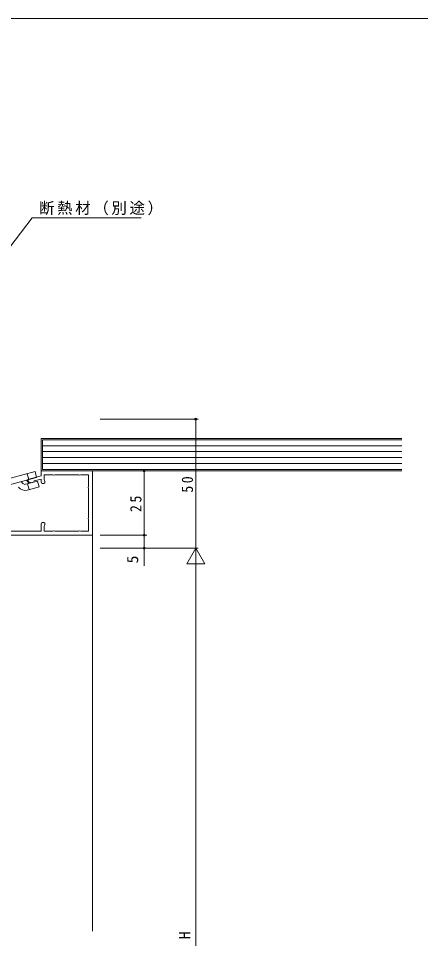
# Model space of a CAD drawing. Units: millimetres, scale not verified. Extents: x -594 to 539, y -420 to 386.
# Drawn here: x -303.7 to -147.6, y 25.3 to 382 of the extents above; entities that cross this region are included whole.
import ezdxf
from ezdxf.enums import TextEntityAlignment as Align

# ---------------------------------------------------------------- set-up
doc = ezdxf.new("R2010")
doc.units = ezdxf.units.MM
doc.header["$LTSCALE"] = 2
for name, color, linetype, lineweight in [('0-1_YKK_ZWAK', 7, 'Continuous', 9), ('0-3_YKK_11', 7, 'Continuous', 9), ('0-5_YKK_13', 4, 'Continuous', 9), ('0-6_YKK_D', 6, 'Continuous', 9), ('0-7_YSS_K', 3, 'Continuous', 9)]:
    doc.layers.add(name, color=color, linetype=linetype, lineweight=lineweight)
doc.styles.add('ＭＳ ゴシック', font='')
doc.styles.get('ＭＳ ゴシック').set_extended_font_data('MS Gothic')

msp = doc.modelspace()

# ---------------------------------------------------------------- linework, layer by layer
at = {"layer": '0-1_YKK_ZWAK'}
msp.add_line((510, 382), (-590, 382), dxfattribs=at)
at = {"layer": '0-3_YKK_11'}
for p, q in [((-294.85, 204.649), (-299.969, 203.277)), ((-297.534, 202.687), (-294.85, 203.406)), ((-294.85, 206.649), (-294.85, 204.649)), ((-274.85, 206.649), (-294.85, 206.649)), ((-294.85, 203.406), (-294.85, 202.399)), ((-293.65, 205.049), (-290.35, 205.049)), ((-293.65, 203.133), (-293.65, 205.049)), ((-290.35, 205.049), (-290.234, 205.026)), ((-289.465, 205.026), (-289.35, 205.049)), ((-289.35, 205.049), (-280.35, 205.049)), ((-280.35, 205.049), (-280.234, 205.026)), ((-279.465, 205.026), (-279.35, 205.049)), ((-279.35, 205.049), (-276.45, 205.049)), ((-276.45, 205.049), (-276.45, 200.649)), ((-274.85, 181.649), (-274.85, 206.649)), ((-299.969, 203.277), (-299.71, 202.311)), ((-299.71, 202.311), (-298.551, 202)), ((-298.551, 202), (-297.817, 202.197)), ((-297.817, 202.197), (-297.675, 202.442)), ((-297.675, 202.442), (-297.534, 202.687)), ((-293.564, 202.924), (-293.65, 203.133)), ((-276.45, 200.649), (-276.473, 200.533)), ((-276.473, 199.764), (-276.45, 199.649)), ((-276.45, 199.649), (-276.45, 188.649)), ((-294.85, 185.899), (-294.85, 183.249)), ((-276.45, 188.649), (-276.473, 188.533)), ((-276.473, 187.764), (-276.45, 187.649)), ((-276.45, 187.649), (-276.45, 183.249)), ((-294.85, 183.249), (-334.737, 183.249)), ((-293.65, 185.164), (-293.564, 185.374)), ((-293.65, 183.249), (-293.65, 185.164)), ((-290.35, 183.249), (-293.65, 183.249)), ((-290.234, 183.272), (-290.35, 183.249)), ((-289.35, 183.249), (-289.465, 183.272)), ((-280.35, 183.249), (-289.35, 183.249)), ((-280.234, 183.272), (-280.35, 183.249)), ((-279.35, 183.249), (-279.465, 183.272)), ((-276.45, 183.249), (-279.35, 183.249)), ((-424.85, 181.649), (-274.85, 181.649))]:
    msp.add_line(p, q, dxfattribs=at)
for centre, radius, start, end in [((-289.85, 205.949), 1, 247.38013, 292.61986), ((-279.85, 205.949), 1, 247.38013, 292.61986), ((-294.1, 202.399), 0.75, 180.00002, 44.41531), ((-275.55, 200.149), 1, 157.38013, 202.61986), ((-294.1, 185.899), 0.75, 315.58467, 179.99997), ((-275.55, 188.149), 1, 157.38013, 202.61986), ((-289.85, 182.349), 1, 67.38013, 112.61986), ((-279.85, 182.349), 1, 67.38013, 112.61986)]:
    msp.add_arc(centre, radius, start, end, dxfattribs=at)
at = {"layer": '0-5_YKK_13'}
for p, q in [((-354.173, 191.034), (-297.184, 206.304)), ((-353.578, 188.812), (-296.589, 204.083)), ((-299.656, 203.261), (-300.251, 205.482)), ((-296.589, 204.083), (-297.184, 206.304)), ((-302.547, 202.486), (-301.892, 201.706)), ((-300.868, 201.383), (-296.2, 202.634)), ((-300.564, 203.017), (-299.49, 201.752)), ((-300.272, 199.162), (-297.821, 199.818)), ((-299.524, 199.362), (-300.119, 201.584)), ((-297.821, 199.818), (-295.605, 200.412)), ((-295.605, 200.412), (-296.2, 202.634))]:
    msp.add_line(p, q, dxfattribs=at)
for radius in [3.3, 1]:
    msp.add_arc((-301.126, 202.349), radius, 220, 285, dxfattribs=at)
at = {"layer": '0-6_YKK_D'}
for p, q in [((-316.317, 281.215), (-298.353, 304.707)), ((-298.353, 304.707), (-255.973, 304.707)), ((-271.878, 226.649), (-233.85, 226.649)), ((-234.85, 176.649), (-234.85, 226.649)), ((-271.875, 206.649), (-253.85, 206.649)), ((-254.85, 181.649), (-254.85, 206.649)), ((-271.872, 181.649), (-253.85, 181.649)), ((-271.872, 181.649), (-253.85, 181.649)), ((-254.85, 181.649), (-254.85, 176.649)), ((-271.871, 176.649), (-233.85, 176.649)), ((-271.871, 176.649), (-253.85, 176.649)), ((-271.871, 176.649), (-233.85, 176.649)), ((-254.85, 176.649), (-254.85, 169.749)), ((-234.85, 176.649), (-238.35, 170.587)), ((-234.85, 176.649), (-234.85, 164.525)), ((-234.85, 176.649), (-231.35, 170.587)), ((-238.35, 170.587), (-231.35, 170.587)), ((-234.85, 169.649), (-234.85, -116.351))]:
    msp.add_line(p, q, dxfattribs=at)
for centre in [(-234.85, 226.649), (-254.85, 206.649), (-254.85, 181.649), (-254.85, 181.649), (-254.85, 176.649)]:
    msp.add_circle(centre, 0.425, dxfattribs=at)
at = {"layer": '0-7_YSS_K'}
for p, q in [((-294.85, 219.149), (-294.85, 206.649)), ((-154.85, 219.149), (-294.85, 219.149)), ((-294.35, 218.649), (-294.35, 207.149)), ((-154.85, 218.649), (-294.35, 218.649)), ((-294.35, 216.349), (-154.85, 216.349)), ((-294.35, 214.049), (-154.85, 214.049)), ((-294.35, 211.749), (-154.85, 211.749)), ((-294.35, 209.449), (-154.85, 209.449)), ((-294.35, 207.149), (-154.85, 207.149)), ((-294.85, 206.649), (-154.85, 206.649)), ((-274.872, 183.351), (-274.853, 28.149))]:
    msp.add_line(p, q, dxfattribs=at)

# ---------------------------------------------------------------- texts
at = {"layer": '0-6_YKK_D', "color": 7, "style": 'ＭＳ ゴシック'}
for s, p in [('5', (-255.85, 170.749)), ('H', (-235.65, 25.049))]:
    msp.add_text(s, height=4.399, rotation=90, dxfattribs=at).set_placement(p, align=Align.BOTTOM_LEFT)
at = {"layer": '0-6_YKK_D', "color": 7, "insert": (-295.653, 305.707), "char_height": 4.399, "attachment_point": 7, "style": 'ＭＳ ゴシック'}
msp.add_mtext('\\T1.17;断熱材（別途）', dxfattribs=at)
at = {"layer": '0-6_YKK_D', "color": 7, "char_height": 4.399, "attachment_point": 7, "rotation": 90, "style": 'ＭＳ ゴシック'}
for s, insert in [('\\T1.36;\\W0.9;50', (-235.85, 198.129)), ('\\T1.36;\\W0.9;25', (-255.85, 190.629))]:
    msp.add_mtext(s, dxfattribs=dict(at, insert=insert))

doc.saveas('drawing.dxf')
